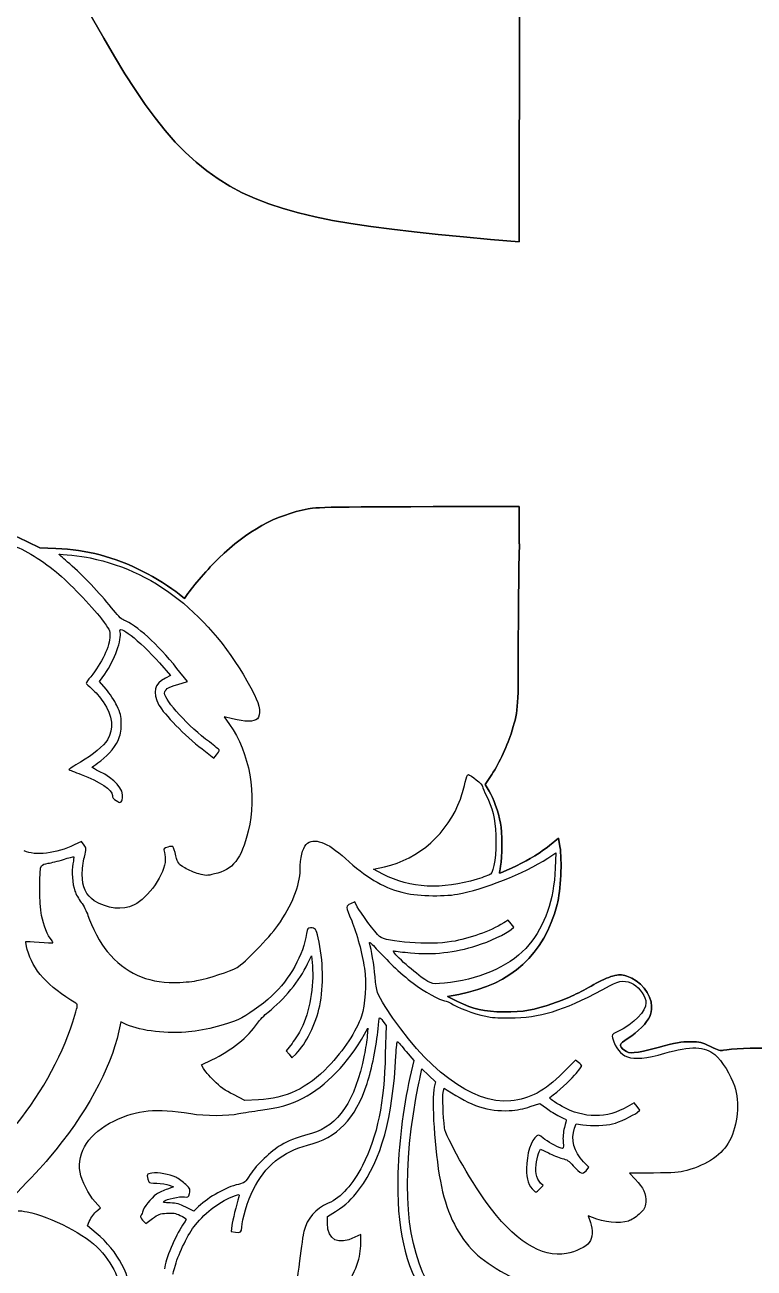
# Model space of a CAD drawing. Extents: x 6.8 to 53.1, y 2.5 to 44.2.
# Drawn here: x 34.13 to 38.54, y 25.34 to 32.86 of the extents above; entities that cross this region are included whole.
import ezdxf

# ---------------------------------------------------------------- set-up
doc = ezdxf.new("R2010")
doc.units = 0
doc.layers.add('Layer_1', color=7, linetype='CONTINUOUS')

msp = doc.modelspace()

# ---------------------------------------------------------------- linework, layer by layer
at = {"layer": 'Layer_1', "color": 1}
for p, q in [((37.12092, 31.543124), (37.123498, 35.526132)), ((37.123498, 35.526132), (37.12092, 31.543124)), ((37.12092, 31.543124), (37.12092, 31.543124)), ((37.119721, 29.718318), (37.119879, 29.943862)), ((37.119879, 29.943862), (37.119721, 29.718318)), ((34.224803, 29.694187), (34.149414, 29.731535)), ((34.149414, 29.731535), (34.224803, 29.694187)), ((34.321724, 29.68989), (34.224803, 29.694187)), ((34.224803, 29.694187), (34.321724, 29.689891)), ((37.119011, 29.580036), (37.121897, 29.718318)), ((37.121897, 29.718318), (37.119011, 29.580037)), ((37.121897, 29.718318), (37.119721, 29.718318)), ((37.119721, 29.718318), (37.121897, 29.718318)), ((35.097871, 29.389045), (35.067012, 29.414174)), ((35.067012, 29.414174), (35.097871, 29.389044)), ((35.110091, 29.406275), (35.097871, 29.389045)), ((35.097871, 29.389044), (35.110091, 29.406275)), ((34.947387, 28.998353), (35.01416, 28.922964)), ((35.116115, 28.887065), (35.052932, 28.966044)), ((34.585521, 28.886347), (34.617112, 28.930862)), ((34.624292, 28.839677), (34.585521, 28.886347)), ((35.01416, 28.922964), (34.982569, 28.907168)), ((35.058676, 28.869115), (35.116115, 28.887065)), ((35.388951, 28.66018), (35.337256, 28.673822)), ((35.337256, 28.673822), (35.370283, 28.627153)), ((35.204428, 28.479247), (35.276227, 28.423962)), ((35.276227, 28.423962), (35.292022, 28.443347)), ((36.860829, 28.29257), (36.860829, 28.29257)), ((36.947418, 28.312068), (36.915102, 28.263957)), ((36.915102, 28.263957), (36.947418, 28.312067)), ((36.938802, 28.223744), (36.915102, 28.263957)), ((36.915102, 28.263957), (36.938802, 28.223744)), ((34.476387, 27.919215), (34.432589, 27.898394)), ((34.491464, 27.897676), (34.476387, 27.919215)), ((37.357397, 27.939434), (37.302816, 27.894903)), ((37.302816, 27.894903), (37.357397, 27.939434)), ((37.366731, 27.888457), (37.357397, 27.939434)), ((37.357397, 27.939434), (37.366731, 27.888457)), ((37.293058, 27.818697), (37.3426, 27.851006)), ((37.3426, 27.851006), (37.338292, 27.757668)), ((36.240486, 27.751924), (36.307259, 27.766284)), ((36.297207, 27.721768), (36.240486, 27.751924)), ((36.127044, 27.555195), (36.101196, 27.542989)), ((36.142122, 27.524321), (36.127044, 27.555195)), ((37.053968, 27.443188), (37.026684, 27.427393)), ((37.0712, 27.422367), (37.053968, 27.443188)), ((37.088431, 27.400827), (37.0712, 27.422367)), ((37.072636, 27.387185), (37.088431, 27.400827)), ((35.842002, 27.179686), (35.864978, 27.22851)), ((35.864978, 27.22851), (35.870722, 27.167481)), ((36.359672, 27.165327), (36.359672, 27.165327)), ((36.687499, 26.981623), (36.755708, 26.994556)), ((36.755708, 26.994556), (36.687499, 26.981622)), ((36.748542, 26.951478), (36.687499, 26.981623)), ((36.687499, 26.981622), (36.748542, 26.951479)), ((34.714041, 26.830026), (34.701835, 26.774022)), ((34.734145, 26.819256), (34.714041, 26.830026)), ((36.297207, 26.832898), (36.315875, 26.806332)), ((36.186637, 26.754637), (36.206741, 26.790536)), ((36.206741, 26.790536), (36.202433, 26.743867)), ((36.315875, 26.806332), (36.311567, 26.633297)), ((35.747945, 26.699352), (35.712764, 26.6534)), ((35.712764, 26.6534), (35.729996, 26.633297)), ((35.729996, 26.633297), (35.747227, 26.612475)), ((35.747227, 26.612475), (35.772357, 26.636887)), ((36.311567, 26.633297), (36.311567, 26.633297)), ((36.437933, 26.64981), (36.484602, 26.595243)), ((36.437933, 26.64981), (36.437933, 26.64981)), ((35.201556, 26.570114), (35.263303, 26.599551)), ((35.213044, 26.547138), (35.201556, 26.570114)), ((36.484602, 26.595243), (36.468089, 26.527034)), ((36.524092, 26.505494), (36.532708, 26.544266)), ((36.532708, 26.544266), (36.574351, 26.505494)), ((37.46035, 26.598115), (37.384243, 26.52129)), ((37.479017, 26.583037), (37.46035, 26.598115)), ((36.574351, 26.505494), (36.615276, 26.467441)), ((36.615276, 26.467441), (36.607379, 26.435132)), ((35.462904, 26.354717), (35.394695, 26.38918)), ((36.661228, 26.402104), (36.666254, 26.429388)), ((36.666254, 26.429388), (36.685639, 26.416464)), ((35.545473, 26.358307), (35.462904, 26.354717)), ((37.187514, 26.316663), (37.245671, 26.336049)), ((37.245671, 26.336049), (37.284442, 26.307329)), ((37.814318, 26.340357), (37.772675, 26.315945)), ((37.832268, 26.318099), (37.814318, 26.340357)), ((37.850218, 26.295124), (37.832268, 26.318099)), ((37.833704, 26.2822), (37.850218, 26.295124)), ((37.454606, 26.185989), (37.46394, 26.213273)), ((37.46394, 26.213273), (37.504147, 26.207529)), ((37.241363, 26.043827), (37.248543, 26.060341)), ((37.248543, 26.060341), (37.296648, 26.036648)), ((37.540765, 25.950489), (37.509173, 25.982798)), ((37.524251, 25.929667), (37.540765, 25.950489)), ((37.264339, 25.8392), (37.249261, 25.854996)), ((37.931351, 25.915307), (37.787035, 25.914589)), ((37.787035, 25.914589), (37.821498, 25.877972)), ((35.03211, 25.831303), (34.994775, 25.818379)), ((35.005545, 25.842072), (35.03211, 25.831303)), ((37.243517, 25.817661), (37.264339, 25.8392)), ((34.590547, 25.704219), (34.558237, 25.740836)), ((34.574751, 25.690577), (34.590547, 25.704219)), ((35.154168, 25.684833), (35.106781, 25.709244)), ((35.182888, 25.712116), (35.154168, 25.684833)), ((34.14683, 25.680525), (34.14683, 25.680525)), ((34.845433, 25.630984), (34.865537, 25.610162)), ((34.865537, 25.610162), (34.904308, 25.640317)), ((35.961906, 25.651805), (36.01073, 25.683397)), ((35.961906, 25.612316), (35.961906, 25.651805)), ((37.563022, 25.646779), (37.537175, 25.657549)), ((37.537175, 25.657549), (37.550816, 25.617342)), ((34.512286, 25.59652), (34.523056, 25.622368)), ((34.563981, 25.552723), (34.512286, 25.59652)), ((35.384643, 25.597956), (35.380335, 25.561339)), ((35.380335, 25.561339), (35.406901, 25.557031)), ((36.162943, 25.544825), (36.127762, 25.526875)), ((36.162943, 25.492412), (36.162943, 25.544825))]:
    msp.add_line(p, q, dxfattribs=at)
for points in [[(34.239888, 33.461482), (35.137066, 31.750949), (35.213008, 31.712612), (37.12092, 31.543124)], [(37.12092, 31.543124), (35.213008, 31.712611), (35.137066, 31.750949), (34.239888, 33.461482)], [(35.84603, 29.930407), (35.646429, 29.891636), (35.477694, 29.798301), (35.306095, 29.632446)], [(35.306095, 29.632446), (35.477694, 29.798301), (35.646429, 29.891635), (35.84603, 29.930406)], [(37.119879, 29.943862), (36.023503, 29.94343), (35.902895, 29.941297), (35.84603, 29.930407)], [(35.84603, 29.930406), (35.902895, 29.941296), (36.023503, 29.943429), (37.119879, 29.943862)], [(34.149414, 29.731535), (34.107771, 29.752356), (34.05105, 29.775331), (34.023048, 29.782511)], [(34.023048, 29.782511), (34.05105, 29.775332), (34.107771, 29.752356), (34.149414, 29.731535)], [(34.030515, 29.718496), (34.113084, 29.695521), (34.223654, 29.630902), (34.324891, 29.547615)], [(34.321724, 29.689891), (34.509838, 29.682712), (34.6714, 29.640301), (34.847307, 29.552022)], [(34.847307, 29.552023), (34.6714, 29.640302), (34.509838, 29.682711), (34.321724, 29.68989)], [(34.404588, 29.597156), (34.368688, 29.62803), (34.339969, 29.654595), (34.340687, 29.655313)], [(34.340687, 29.655313), (34.345713, 29.658903), (34.477105, 29.643825), (34.5288, 29.633056)], [(34.5288, 29.633056), (34.940208, 29.550487), (35.287714, 29.260419), (35.520343, 28.80665)], [(35.306095, 29.632446), (35.242194, 29.569982), (35.151016, 29.465149), (35.110091, 29.406275)], [(35.110091, 29.406275), (35.151016, 29.465149), (35.242194, 29.569982), (35.306095, 29.632446)], [(34.324891, 29.547615), (34.399562, 29.485868), (34.533826, 29.345142), (34.596291, 29.264727)], [(34.656602, 29.332218), (34.586239, 29.421249), (34.485002, 29.528229), (34.404588, 29.597156)], [(35.067012, 29.414174), (35.018188, 29.453664), (34.919824, 29.515406), (34.847307, 29.552023)], [(34.847307, 29.552022), (34.919824, 29.515405), (35.018188, 29.453663), (35.067012, 29.414174)], [(37.119011, 29.580037), (37.116857, 29.446492), (37.11471, 29.206686), (37.11471, 29.046574)], [(37.11471, 29.046573), (37.11471, 29.206686), (37.116857, 29.446491), (37.119011, 29.580036)], [(34.731273, 29.257547), (34.716913, 29.263291), (34.690347, 29.289139), (34.656602, 29.332218)], [(34.596291, 29.264727), (34.644396, 29.20298), (34.647986, 29.195082), (34.647986, 29.162773)], [(34.709015, 29.18503), (34.691065, 29.241033), (34.824611, 29.136207), (34.947387, 28.998353)], [(35.052932, 28.966044), (34.9359, 29.112513), (34.806662, 29.229546), (34.731273, 29.257547)], [(34.647986, 29.162773), (34.647986, 29.102462), (34.597009, 28.994045), (34.531672, 28.915066)], [(34.617112, 28.930862), (34.675988, 29.015585), (34.721939, 29.143387), (34.709015, 29.18503)], [(37.11471, 29.046574), (37.115435, 28.727787), (37.112563, 28.697616), (37.07092, 28.570533)], [(37.07092, 28.570533), (37.112563, 28.697616), (37.115435, 28.727787), (37.11471, 29.046573)], [(34.531672, 28.915066), (34.516594, 28.896399), (34.504388, 28.879885), (34.504388, 28.876295)], [(34.504388, 28.876295), (34.504388, 28.873423), (34.520184, 28.858345), (34.538852, 28.841831)], [(34.982569, 28.907168), (34.915078, 28.872705), (34.902872, 28.822446), (34.943798, 28.744185)], [(34.978261, 28.815266), (34.978261, 28.838241), (34.994057, 28.849011), (35.058676, 28.869115)], [(34.538852, 28.841831), (34.558237, 28.826036), (34.589111, 28.790854), (34.607061, 28.763571)], [(34.689629, 28.740595), (34.67527, 28.770033), (34.645832, 28.814548), (34.624292, 28.839677)], [(35.248943, 28.52089), (35.125449, 28.611357), (34.978261, 28.771468), (34.978261, 28.815266)], [(35.520343, 28.80665), (35.554088, 28.739877), (35.561268, 28.683874), (35.539011, 28.661616)], [(34.607061, 28.763571), (34.6645, 28.678848), (34.673834, 28.599869), (34.632908, 28.533814)], [(34.716195, 28.629307), (34.716195, 28.68172), (34.713323, 28.69249), (34.689629, 28.740595)], [(34.943798, 28.744185), (34.973235, 28.689618), (35.102473, 28.55679), (35.204428, 28.479247)], [(35.539011, 28.661616), (35.519625, 28.64223), (35.462186, 28.641512), (35.388951, 28.66018)], [(34.696809, 28.530224), (34.712605, 28.56397), (34.716195, 28.581201), (34.716195, 28.629307)], [(35.370283, 28.627153), (35.491623, 28.456989), (35.537575, 28.198513), (35.483725, 27.982398)], [(36.947418, 28.312067), (36.990498, 28.375251), (37.043636, 28.487964), (37.07092, 28.570533)], [(37.07092, 28.570533), (37.043636, 28.487964), (36.990498, 28.375252), (36.947418, 28.312068)], [(34.632908, 28.533814), (34.609215, 28.496479), (34.547467, 28.444783), (34.469925, 28.398832)], [(34.575469, 28.394524), (34.624292, 28.426116), (34.674552, 28.481401), (34.696809, 28.530224)], [(35.308536, 28.470631), (35.307818, 28.474939), (35.281252, 28.497197), (35.248943, 28.52089)], [(35.292022, 28.443347), (35.301356, 28.454835), (35.308536, 28.467041), (35.308536, 28.470631)], [(34.469925, 28.398832), (34.430435, 28.375138), (34.398844, 28.355035), (34.399562, 28.353599)], [(34.399562, 28.353599), (34.400998, 28.352881), (34.434025, 28.339239), (34.473515, 28.324879)], [(34.541006, 28.367241), (34.540288, 28.370113), (34.556083, 28.382318), (34.575469, 28.394524)], [(34.583367, 28.342829), (34.560391, 28.353599), (34.541006, 28.365087), (34.541006, 28.367241)], [(34.723375, 28.182717), (34.733427, 28.233695), (34.675988, 28.299032), (34.583367, 28.342829)], [(34.473515, 28.324879), (34.586957, 28.2818), (34.662346, 28.230823), (34.662346, 28.197795)], [(36.765336, 28.176255), (36.776824, 28.208565), (36.790466, 28.254516), (36.794774, 28.278928)], [(36.794774, 28.278928), (36.800518, 28.306929), (36.807698, 28.323443), (36.813441, 28.323443)], [(36.813441, 28.323443), (36.818467, 28.323443), (36.840007, 28.309801), (36.860829, 28.29257)], [(36.860829, 28.29257), (36.88165, 28.275338), (36.898882, 28.25667), (36.898882, 28.250926)], [(34.662346, 28.197795), (34.662346, 28.187025), (34.670244, 28.176255), (34.685321, 28.166922)], [(34.685321, 28.166922), (34.712605, 28.148972), (34.717631, 28.151126), (34.723375, 28.182717)], [(36.898882, 28.250926), (36.898882, 28.245182), (36.909652, 28.220771), (36.921858, 28.196359)], [(36.921858, 28.196359), (36.959193, 28.125278), (36.974989, 28.058505), (36.979297, 27.957269)], [(37.007722, 28.030602), (36.993362, 28.099528), (36.965368, 28.179947), (36.938802, 28.223744)], [(36.938802, 28.223744), (36.965368, 28.179947), (36.993362, 28.099528), (37.007722, 28.030602)], [(36.307259, 27.766284), (36.514758, 27.812953), (36.690665, 27.970193), (36.765336, 28.176255)], [(35.483725, 27.982398), (35.441364, 27.811517), (35.391105, 27.748334), (35.279816, 27.723204)], [(36.979297, 27.957269), (36.983605, 27.84957), (36.968527, 27.736846), (36.947705, 27.721768)], [(37.007722, 27.769273), (37.017774, 27.822404), (37.017774, 27.978189), (37.007722, 28.030602)], [(37.007722, 28.030602), (37.017774, 27.978189), (37.017774, 27.822405), (37.007722, 27.769274)], [(34.432589, 27.898394), (34.325609, 27.846698), (34.194217, 27.831621), (34.130316, 27.862494)], [(34.493618, 27.825159), (34.506542, 27.876136), (34.506542, 27.876854), (34.491464, 27.897676)], [(34.996929, 27.88547), (34.973953, 27.87829), (34.971081, 27.8747), (34.976107, 27.861776)], [(35.02852, 27.888342), (35.02493, 27.891214), (35.011289, 27.890496), (34.996929, 27.88547)], [(35.04647, 27.833057), (35.03929, 27.86034), (35.031392, 27.884752), (35.02852, 27.888342)], [(35.796769, 27.747616), (35.796769, 27.819415), (35.811129, 27.879008), (35.833386, 27.901266)], [(35.833386, 27.901266), (35.87862, 27.946499), (35.959752, 27.917779), (36.070323, 27.816543)], [(37.302816, 27.894903), (37.27266, 27.870493), (37.220247, 27.835316), (37.187212, 27.815932)], [(37.187212, 27.815932), (37.220247, 27.835316), (37.27266, 27.870492), (37.302816, 27.894903)], [(37.349499, 27.538067), (37.371757, 27.62279), (37.380373, 27.80517), (37.366731, 27.888457)], [(37.366731, 27.888457), (37.380373, 27.805171), (37.371757, 27.62279), (37.349499, 27.538067)], [(34.274632, 27.787823), (34.292581, 27.790695), (34.334225, 27.800747), (34.367252, 27.810799)], [(34.367252, 27.810799), (34.399562, 27.820851), (34.427563, 27.828031), (34.428999, 27.826595)], [(34.428999, 27.826595), (34.430435, 27.825159), (34.428281, 27.806491), (34.423973, 27.784951)], [(34.479977, 27.719614), (34.479977, 27.74977), (34.486438, 27.797157), (34.493618, 27.825159)], [(34.981851, 27.809363), (34.981851, 27.726076), (34.879897, 27.57817), (34.793738, 27.535809)], [(34.976107, 27.861776), (34.978979, 27.85316), (34.981851, 27.829467), (34.981851, 27.809363)], [(35.099601, 27.759822), (35.06083, 27.783515), (35.058676, 27.786387), (35.04647, 27.833057)], [(36.070323, 27.816543), (36.193817, 27.703819), (36.291463, 27.644943), (36.41065, 27.612634)], [(36.748104, 27.601146), (36.906062, 27.62843), (37.147306, 27.72464), (37.293058, 27.818697)], [(37.187212, 27.815932), (37.128344, 27.782186), (37.005583, 27.724037), (37.001993, 27.728345)], [(37.001993, 27.728345), (37.005583, 27.724037), (37.128344, 27.782186), (37.187212, 27.815932)], [(34.235142, 27.472626), (34.2215, 27.543707), (34.220064, 27.755514), (34.233706, 27.772027)], [(34.233706, 27.772027), (34.238014, 27.778489), (34.256682, 27.785669), (34.274632, 27.787823)], [(34.423973, 27.784951), (34.415357, 27.737564), (34.420383, 27.664329), (34.436179, 27.619814)], [(35.184324, 27.723204), (35.159912, 27.730384), (35.121859, 27.746898), (35.099601, 27.759822)], [(35.661787, 27.411597), (35.747945, 27.533655), (35.796769, 27.654995), (35.796769, 27.747616)], [(37.007722, 27.769274), (37.003414, 27.747734), (37.000557, 27.729781), (37.001993, 27.728345)], [(37.001993, 27.728345), (37.000557, 27.729781), (37.003414, 27.747734), (37.007722, 27.769273)], [(37.338292, 27.757668), (37.328958, 27.561657), (37.277263, 27.413033), (37.178898, 27.293847)], [(34.553211, 27.561657), (34.505106, 27.591812), (34.479977, 27.646379), (34.479977, 27.719614)], [(35.279816, 27.723204), (35.231711, 27.711716), (35.225249, 27.712434), (35.184324, 27.723204)], [(36.866573, 27.691613), (36.654048, 27.626276), (36.461627, 27.636328), (36.297207, 27.721768)], [(36.947705, 27.721768), (36.940526, 27.716742), (36.903908, 27.703101), (36.866573, 27.691613)], [(34.436179, 27.619814), (34.441923, 27.601864), (34.459155, 27.571708), (34.474233, 27.551605)], [(36.41065, 27.612634), (36.489628, 27.590376), (36.65692, 27.584632), (36.748104, 27.601146)], [(34.474233, 27.551605), (34.488592, 27.532219), (34.50726, 27.49632), (34.51444, 27.472626)], [(34.793738, 27.535809), (34.723375, 27.502064), (34.63219, 27.511397), (34.553211, 27.561657)], [(36.101196, 27.542989), (36.071041, 27.528629), (36.071041, 27.529347), (36.108376, 27.439598)], [(36.275668, 27.345542), (36.25341, 27.364928), (36.158635, 27.49273), (36.142122, 27.524321)], [(36.755708, 26.994556), (37.076649, 27.058457), (37.270521, 27.235076), (37.349499, 27.538067)], [(37.349499, 27.538067), (37.270521, 27.235076), (37.076649, 27.058457), (36.755708, 26.994556)], [(34.294017, 27.324002), (34.273196, 27.346978), (34.245912, 27.415905), (34.235142, 27.472626)], [(34.51444, 27.472626), (34.533826, 27.408725), (34.592701, 27.298873), (34.631472, 27.253639)], [(36.108376, 27.439598), (36.138532, 27.367082), (36.172995, 27.239279), (36.185201, 27.153839)], [(35.415516, 27.158147), (35.462186, 27.184712), (35.60722, 27.334772), (35.661787, 27.411597)], [(35.83554, 27.363492), (35.81759, 27.236408), (35.733586, 27.08563), (35.626605, 26.987265)], [(35.859952, 27.397237), (35.84272, 27.397237), (35.840566, 27.394365), (35.83554, 27.363492)], [(35.906621, 27.336208), (35.894415, 27.390775), (35.889389, 27.397237), (35.859952, 27.397237)], [(37.026684, 27.427393), (36.940526, 27.374979), (36.823493, 27.333336), (36.711487, 27.31395)], [(36.865137, 27.290257), (36.936936, 27.313232), (37.044634, 27.363492), (37.072636, 27.387185)], [(34.148265, 27.266563), (34.141804, 27.290975), (34.137496, 27.312514), (34.13965, 27.314668)], [(34.13965, 27.314668), (34.141804, 27.316822), (34.178421, 27.315386), (34.220782, 27.311078)], [(34.220782, 27.311078), (34.263862, 27.307488), (34.300479, 27.305334), (34.301915, 27.307488)], [(34.301915, 27.307488), (34.304069, 27.309642), (34.300479, 27.316822), (34.294017, 27.324002)], [(35.915237, 26.926954), (35.940367, 27.046858), (35.936777, 27.19979), (35.906621, 27.336208)], [(36.216074, 27.307488), (36.21392, 27.315386), (36.23187, 27.299591), (36.257, 27.271589)], [(36.24982, 27.100708), (36.24264, 27.176814), (36.228998, 27.261537), (36.216074, 27.307488)], [(36.711487, 27.31395), (36.581531, 27.291693), (36.314439, 27.311078), (36.275668, 27.345542)], [(36.464499, 27.245741), (36.595173, 27.232818), (36.733027, 27.248613), (36.865137, 27.290257)], [(37.178898, 27.293847), (37.081251, 27.177532), (36.901036, 27.091374), (36.705025, 27.06768)], [(34.442641, 26.941314), (34.270324, 27.045422), (34.182729, 27.141633), (34.148265, 27.266563)], [(34.631472, 27.253639), (34.741325, 27.125119), (34.867691, 27.066962), (35.0357, 27.066962)], [(36.257, 27.271589), (36.281411, 27.244305), (36.328081, 27.1962), (36.359672, 27.165327)], [(36.529118, 27.09999), (36.452293, 27.155275), (36.339569, 27.262973), (36.36398, 27.257947)], [(36.36398, 27.257947), (36.374032, 27.255793), (36.419265, 27.250767), (36.464499, 27.245741)], [(35.172836, 27.07845), (35.247507, 27.09281), (35.373873, 27.133735), (35.415516, 27.158147)], [(35.602912, 26.887465), (35.699122, 26.962854), (35.794615, 27.079886), (35.842002, 27.179686)], [(35.870722, 27.167481), (35.882209, 27.048294), (35.85349, 26.885311), (35.803949, 26.787664)], [(36.185201, 27.153839), (36.198125, 27.0605), (36.190945, 26.93198), (36.167251, 26.863771)], [(36.359672, 27.165327), (36.391982, 27.134453), (36.445113, 27.088502), (36.478858, 27.062654)], [(35.0357, 27.066962), (35.07878, 27.066962), (35.139809, 27.071988), (35.172836, 27.07845)], [(36.311567, 26.92121), (36.26059, 27.000907), (36.258436, 27.007369), (36.24982, 27.100708)], [(36.478858, 27.062654), (36.539888, 27.016703), (36.645432, 26.957828), (36.669844, 26.956392)], [(36.705025, 27.06768), (36.594455, 27.054038), (36.591583, 27.054756), (36.529118, 27.09999)], [(37.323652, 26.939977), (37.415554, 26.971569), (37.488071, 27.005346), (37.570633, 27.054148)], [(37.570633, 27.054147), (37.488071, 27.005346), (37.415554, 26.971569), (37.323652, 26.939978)], [(37.684786, 27.10584), (37.657502, 27.098661), (37.61084, 27.077842), (37.570633, 27.054147)], [(37.570633, 27.054148), (37.61084, 27.077843), (37.657502, 27.098661), (37.684786, 27.10584)], [(37.669285, 27.049012), (37.726724, 27.080604), (37.766213, 27.082758), (37.811446, 27.056192)], [(37.771677, 27.105124), (37.733624, 27.115701), (37.726429, 27.115893), (37.684786, 27.10584)], [(37.684786, 27.10584), (37.726429, 27.115893), (37.733624, 27.115701), (37.771677, 27.105124)], [(37.920286, 26.922029), (37.919568, 26.995265), (37.848502, 27.082148), (37.771677, 27.105124)], [(37.771677, 27.105124), (37.848502, 27.082148), (37.919568, 26.995265), (37.920286, 26.922029)], [(37.811446, 27.056192), (37.850218, 27.033217), (37.886117, 26.980085), (37.886117, 26.944904)], [(35.626605, 26.987265), (35.561986, 26.92839), (35.474392, 26.865925), (35.42485, 26.842949)], [(37.096329, 26.853719), (37.275827, 26.860899), (37.412962, 26.907568), (37.669285, 27.049012)], [(34.436179, 26.869515), (34.453411, 26.929108), (34.454129, 26.934852), (34.442641, 26.941314)], [(35.772357, 26.636887), (35.83195, 26.694326), (35.892979, 26.818538), (35.915237, 26.926954)], [(37.069046, 26.351845), (36.836417, 26.330305), (36.555683, 26.541394), (36.311567, 26.92121)], [(36.669844, 26.956392), (36.677742, 26.956392), (36.701435, 26.945622), (36.722975, 26.932698)], [(36.722975, 26.932698), (36.773952, 26.903261), (36.876625, 26.868797), (36.945551, 26.858027)], [(36.748542, 26.951479), (36.844753, 26.904092), (36.905782, 26.890434), (37.028558, 26.889716)], [(37.028558, 26.889717), (36.905782, 26.890435), (36.844753, 26.904091), (36.748542, 26.951478)], [(37.323652, 26.939978), (37.209492, 26.89977), (37.146308, 26.888995), (37.028558, 26.889717)], [(37.028558, 26.889716), (37.146308, 26.888994), (37.209492, 26.89977), (37.323652, 26.939977)], [(37.886117, 26.944904), (37.886117, 26.891055), (37.81719, 26.82141), (37.708774, 26.766843)], [(37.909524, 26.861723), (37.915268, 26.876082), (37.920286, 26.903362), (37.920286, 26.922029)], [(37.920286, 26.922029), (37.920286, 26.903362), (37.915268, 26.876082), (37.909524, 26.861722)], [(34.086518, 26.214709), (34.238014, 26.400668), (34.374432, 26.655554), (34.436179, 26.869515)], [(35.42485, 26.842949), (35.353769, 26.81064), (35.197966, 26.773304), (35.105345, 26.766843)], [(35.539011, 26.820692), (35.552652, 26.840795), (35.581372, 26.870951), (35.602912, 26.887465)], [(36.167251, 26.863771), (36.136378, 26.772586), (36.060271, 26.656272), (35.966932, 26.559344)], [(36.26777, 26.786946), (36.269924, 26.820692), (36.274232, 26.850847), (36.275668, 26.853719)], [(36.275668, 26.853719), (36.277822, 26.857309), (36.287873, 26.847975), (36.297207, 26.832898)], [(36.945551, 26.858027), (36.978579, 26.853001), (37.037454, 26.851565), (37.096329, 26.853719)], [(37.778125, 26.729625), (37.837718, 26.767678), (37.89301, 26.823669), (37.909524, 26.861723)], [(37.909524, 26.861722), (37.89301, 26.823669), (37.837718, 26.767678), (37.778125, 26.729625)], [(34.701835, 26.774022), (34.649422, 26.538522), (34.504388, 26.273584), (34.27894, 26.004338)], [(35.105345, 26.766843), (34.966773, 26.756791), (34.812406, 26.77833), (34.734145, 26.819256)], [(35.263303, 26.599551), (35.382489, 26.65699), (35.483007, 26.737405), (35.539011, 26.820692)], [(35.803949, 26.787664), (35.792461, 26.764689), (35.767331, 26.725199), (35.747945, 26.699352)], [(35.814, 26.368359), (35.954726, 26.441593), (36.0854, 26.576575), (36.186637, 26.754637)], [(36.201715, 26.457389), (36.228998, 26.53924), (36.259872, 26.691454), (36.26777, 26.786946)], [(37.708774, 26.766843), (37.68149, 26.752483), (37.679336, 26.749611), (37.68508, 26.731661)], [(36.202433, 26.743867), (36.200279, 26.718019), (36.191663, 26.666324), (36.184483, 26.628271)], [(36.375468, 26.623963), (36.377622, 26.67494), (36.382648, 26.713711), (36.38552, 26.710121)], [(36.38552, 26.710121), (36.388392, 26.707249), (36.412086, 26.679966), (36.437933, 26.64981)], [(37.68508, 26.731661), (37.703748, 26.66776), (37.729596, 26.634733), (37.775547, 26.617501)], [(37.758028, 26.656383), (37.719257, 26.687256), (37.720685, 26.693726), (37.778125, 26.729625)], [(37.778125, 26.729625), (37.720685, 26.693726), (37.719257, 26.687256), (37.758028, 26.656383)], [(38.15364, 26.708792), (38.098362, 26.708792), (38.066045, 26.703049), (37.959783, 26.675047)], [(37.959783, 26.675046), (38.066045, 26.703049), (38.098362, 26.708792), (38.15364, 26.708792)], [(38.000996, 26.639758), (38.155363, 26.684274), (38.242958, 26.68212), (38.301833, 26.631143)], [(38.276409, 26.680081), (38.221842, 26.707365), (38.215394, 26.708792), (38.15364, 26.708792)], [(38.15364, 26.708792), (38.215394, 26.708792), (38.221842, 26.707365), (38.276409, 26.680081)], [(38.355402, 26.657099), (38.338171, 26.652792), (38.32236, 26.657823), (38.276409, 26.680081)], [(38.276409, 26.680081), (38.32236, 26.657823), (38.338171, 26.652792), (38.355402, 26.657099)], [(36.184483, 26.628271), (36.12848, 26.350409), (36.028679, 26.201785), (35.865696, 26.154398)], [(36.155763, 25.819097), (36.286437, 25.99285), (36.3568, 26.250608), (36.375468, 26.623963)], [(36.311567, 26.633297), (36.305105, 26.338921), (36.26418, 26.141474), (36.173713, 25.961259)], [(37.959783, 26.675047), (37.816903, 26.636994), (37.78603, 26.634125), (37.758028, 26.656383)], [(37.758028, 26.656383), (37.78603, 26.634125), (37.816903, 26.636993), (37.959783, 26.675046)], [(37.775547, 26.617501), (37.819344, 26.600987), (37.887553, 26.607449), (38.000996, 26.639758)], [(38.301833, 26.631143), (38.34563, 26.593807), (38.400198, 26.507648), (38.421019, 26.441593)], [(38.626084, 26.668579), (38.545669, 26.673605), (38.393456, 26.66715), (38.355402, 26.657099)], [(38.355402, 26.657099), (38.393456, 26.66715), (38.545669, 26.673605), (38.626084, 26.668579)], [(35.275509, 26.473903), (35.247507, 26.501905), (35.219505, 26.534932), (35.213044, 26.547138)], [(35.966932, 26.559344), (35.841284, 26.427952), (35.709174, 26.365487), (35.545473, 26.358307)], [(37.455324, 26.50693), (37.479017, 26.534932), (37.498403, 26.560062), (37.498403, 26.562216)], [(37.498403, 26.562216), (37.498403, 26.565088), (37.489787, 26.574421), (37.479017, 26.583037)], [(35.394695, 26.38918), (35.342282, 26.415028), (35.31428, 26.435132), (35.275509, 26.473903)], [(35.842002, 26.084035), (36.022217, 26.12855), (36.129198, 26.239838), (36.201715, 26.457389)], [(36.468089, 26.527034), (36.424291, 26.345383), (36.394854, 26.119216), (36.387674, 25.914589)], [(36.496808, 26.366923), (36.50686, 26.422208), (36.519066, 26.484673), (36.524092, 26.505494)], [(37.384243, 26.52129), (37.275109, 26.41072), (37.184642, 26.362615), (37.069046, 26.351845)], [(37.304546, 26.371948), (37.361267, 26.413592), (37.42086, 26.467441), (37.455324, 26.50693)], [(36.607379, 26.435132), (36.589429, 26.358307), (36.608815, 26.055315), (36.643996, 25.865766)], [(36.669126, 26.188143), (36.661228, 26.259942), (36.65692, 26.37841), (36.661228, 26.402104)], [(36.685639, 26.416464), (36.829955, 26.320971), (36.934064, 26.286508), (37.059712, 26.29297)], [(38.421019, 26.441593), (38.453329, 26.338203), (38.441841, 26.210401), (38.391582, 26.109882)], [(34.67168, 26.229787), (34.818149, 26.299432), (34.920822, 26.309483), (35.136219, 26.274302)], [(35.558396, 26.295124), (35.667531, 26.308765), (35.736458, 26.328869), (35.814, 26.368359)], [(36.587993, 25.221012), (36.436497, 25.456512), (36.404906, 25.860022), (36.496808, 26.366923)], [(37.059712, 26.29297), (37.107817, 26.295842), (37.14587, 26.302304), (37.187514, 26.316663)], [(37.284442, 26.307329), (37.305264, 26.291534), (37.340446, 26.269994), (37.361985, 26.259224)], [(37.379935, 26.317381), (37.332548, 26.343947), (37.29952, 26.368359), (37.304546, 26.371948)], [(37.772675, 26.315945), (37.654207, 26.244146), (37.508455, 26.244864), (37.379935, 26.317381)], [(34.467771, 25.920333), (34.446231, 26.040955), (34.524492, 26.159424), (34.67168, 26.229787)], [(35.136219, 26.274302), (35.221659, 26.259942), (35.360949, 26.259942), (35.427004, 26.274302)], [(35.427004, 26.274302), (35.455006, 26.280046), (35.513881, 26.28938), (35.558396, 26.295124)], [(37.361985, 26.259224), (37.383525, 26.248454), (37.402193, 26.23912), (37.403629, 26.237685)], [(37.403629, 26.237685), (37.404347, 26.236967), (37.400039, 26.215427), (37.393577, 26.190297)], [(37.68508, 26.212555), (37.722416, 26.221889), (37.810011, 26.263532), (37.833704, 26.2822)], [(35.865696, 26.154398), (35.757997, 26.122806), (35.726406, 26.111318), (35.68189, 26.084753)], [(36.92114, 25.738682), (36.823493, 25.873664), (36.67487, 26.140038), (36.669126, 26.188143)], [(37.393577, 26.190297), (37.385679, 26.16086), (37.383525, 26.129986), (37.385679, 26.102703)], [(37.509173, 25.982798), (37.450298, 26.044545), (37.430912, 26.116344), (37.454606, 26.185989)], [(37.504147, 26.207529), (37.56015, 26.199631), (37.646309, 26.201785), (37.68508, 26.212555)], [(35.68189, 26.084753), (35.620143, 26.048135), (35.533985, 25.966285), (35.495213, 25.905973)], [(35.512445, 25.814071), (35.583526, 25.956951), (35.694096, 26.047417), (35.842002, 26.084035)], [(37.226285, 26.13932), (37.193258, 26.119216), (37.164538, 26.026596), (37.164538, 25.943309)], [(37.265775, 26.126396), (37.243517, 26.145782), (37.239209, 26.147218), (37.226285, 26.13932)], [(37.374191, 26.066085), (37.343318, 26.075419), (37.290186, 26.105574), (37.265775, 26.126396)], [(37.385679, 26.102703), (37.389269, 26.062495), (37.388551, 26.061059), (37.374191, 26.066085)], [(38.391582, 26.109882), (38.349938, 26.029468), (38.258036, 25.964849), (38.133824, 25.931103)], [(34.27894, 26.004338), (34.204987, 25.916025), (33.963024, 25.669037), (33.911329, 25.629548)], [(37.224849, 25.983516), (37.229875, 26.007928), (37.237055, 26.035212), (37.241363, 26.043827)], [(37.296648, 26.036648), (37.322496, 26.023006), (37.360549, 26.008646), (37.379935, 26.00362)], [(37.379935, 26.00362), (37.408655, 25.997158), (37.422296, 25.987824), (37.446708, 25.959823)], [(36.173713, 25.961259), (36.115556, 25.84638), (36.045193, 25.76812), (35.966932, 25.732938)], [(37.164538, 25.943309), (37.164538, 25.8751), (37.177462, 25.837765), (37.209054, 25.809045)], [(37.249261, 25.854996), (37.224131, 25.881562), (37.214797, 25.932539), (37.224849, 25.983516)], [(37.446708, 25.959823), (37.492659, 25.908845), (37.503429, 25.904538), (37.524251, 25.929667)], [(38.133824, 25.931103), (38.084282, 25.918179), (38.056281, 25.916025), (37.931351, 25.915307)], [(34.558237, 25.740836), (34.517312, 25.787505), (34.477823, 25.865766), (34.467771, 25.920333)], [(34.901436, 25.914589), (34.869127, 25.909563), (34.867691, 25.907409), (34.88205, 25.862894)], [(34.88205, 25.862894), (34.883486, 25.856432), (34.9, 25.85356), (34.931592, 25.85356)], [(35.045752, 25.88946), (35.006981, 25.908845), (34.93949, 25.920333), (34.901436, 25.914589)], [(34.931592, 25.85356), (34.958157, 25.85356), (34.990467, 25.848534), (35.005545, 25.842072)], [(35.105345, 25.84638), (35.088831, 25.862176), (35.062266, 25.881562), (35.045752, 25.88946)], [(35.495213, 25.905973), (35.465058, 25.857868), (35.462186, 25.855714), (35.424132, 25.847098)], [(36.387674, 25.914589), (36.377622, 25.590776), (36.430753, 25.348096), (36.552093, 25.170035)], [(36.643996, 25.865766), (36.677024, 25.691295), (36.740925, 25.551287), (36.832827, 25.454358)], [(37.821498, 25.877972), (37.871758, 25.824841), (37.888271, 25.788223), (37.884681, 25.7394)], [(34.92872, 25.786787), (34.894974, 25.763812), (34.850459, 25.707808), (34.844715, 25.679089)], [(34.994775, 25.818379), (34.974671, 25.811199), (34.944516, 25.796839), (34.92872, 25.786787)], [(35.097447, 25.77171), (35.119705, 25.767402), (35.121141, 25.76812), (35.128321, 25.792531)], [(35.128321, 25.792531), (35.134783, 25.816943), (35.134065, 25.819097), (35.105345, 25.84638)], [(35.16422, 25.602264), (35.226685, 25.680525), (35.319306, 25.748734), (35.401157, 25.778171)], [(35.424132, 25.847098), (35.347307, 25.829149), (35.247507, 25.773145), (35.182888, 25.712116)], [(35.401157, 25.778171), (35.43203, 25.788941), (35.43203, 25.788941), (35.427004, 25.772427)], [(35.444954, 25.588622), (35.444954, 25.629548), (35.482289, 25.753042), (35.512445, 25.814071)], [(36.01073, 25.683397), (36.078939, 25.727194), (36.106222, 25.753042), (36.155763, 25.819097)], [(37.209054, 25.809045), (37.222695, 25.796839), (37.224131, 25.796839), (37.243517, 25.817661)], [(35.012007, 25.734374), (34.974671, 25.735092), (34.966773, 25.737246), (34.973235, 25.743708)], [(34.973235, 25.743708), (34.986877, 25.75735), (35.070882, 25.776017), (35.097447, 25.77171)], [(35.106781, 25.709244), (35.06801, 25.72863), (35.05006, 25.733656), (35.012007, 25.734374)], [(35.427004, 25.772427), (35.410491, 25.719296), (35.388951, 25.629548), (35.384643, 25.597956)], [(35.966932, 25.732938), (35.888671, 25.697039), (35.840566, 25.641753), (35.819026, 25.562775)], [(37.405783, 25.428511), (37.256441, 25.400509), (37.086277, 25.509643), (36.92114, 25.738682)], [(37.884681, 25.7394), (37.881091, 25.702783), (37.878219, 25.697757), (37.845192, 25.666883)], [(34.09298, 25.687705), (34.101596, 25.688423), (34.126008, 25.684833), (34.14683, 25.680525)], [(34.14683, 25.680525), (34.293299, 25.651087), (34.505824, 25.540517), (34.584803, 25.452922)], [(34.523056, 25.622368), (34.534544, 25.650369), (34.548903, 25.669755), (34.574751, 25.690577)], [(34.833227, 25.655395), (34.829637, 25.652523), (34.835381, 25.641753), (34.845433, 25.630984)], [(34.844715, 25.679089), (34.841843, 25.668319), (34.836817, 25.657549), (34.833227, 25.655395)], [(34.904308, 25.640317), (34.93949, 25.666165), (34.949541, 25.670473), (34.990467, 25.672627)], [(34.990467, 25.672627), (35.02852, 25.675499), (35.043598, 25.672627), (35.072318, 25.659703)], [(35.072318, 25.659703), (35.091703, 25.650369), (35.107499, 25.640317), (35.107499, 25.636728)], [(35.107499, 25.636728), (35.107499, 25.633138), (35.098165, 25.616624), (35.086677, 25.60011)], [(37.780573, 25.62524), (37.723134, 25.608008), (37.633385, 25.616624), (37.563022, 25.646779)], [(37.845192, 25.666883), (37.825806, 25.648933), (37.796369, 25.630266), (37.780573, 25.62524)], [(34.78225, 25.131981), (34.772916, 25.297837), (34.699681, 25.439998), (34.563981, 25.552723)], [(35.086677, 25.60011), (35.04288, 25.535491), (34.982569, 25.391175), (34.976825, 25.336608)], [(35.043598, 25.358866), (35.06442, 25.434255), (35.120423, 25.547697), (35.16422, 25.602264)], [(35.406901, 25.557031), (35.436338, 25.552005), (35.444954, 25.558467), (35.444954, 25.588622)], [(35.819026, 25.562775), (35.815436, 25.546979), (35.803231, 25.466564), (35.793179, 25.384713)], [(36.127762, 25.526875), (36.027243, 25.476616), (35.961906, 25.509643), (35.961906, 25.612316)], [(37.550816, 25.617342), (37.566612, 25.569955), (37.564458, 25.524003), (37.543637, 25.495284)], [(36.036577, 25.152803), (36.144276, 25.34666), (36.162943, 25.396919), (36.162943, 25.492412)], [(37.543637, 25.495284), (37.524969, 25.470154), (37.461068, 25.438563), (37.405783, 25.428511)], [(34.584803, 25.452922), (34.681013, 25.345224), (34.721939, 25.242551), (34.722657, 25.106851)], [(36.832827, 25.454358), (36.920422, 25.361738), (37.073354, 25.274143), (37.237773, 25.222448)], [(35.027084, 25.303581), (35.027802, 25.305017), (35.0357, 25.329428), (35.043598, 25.358866)], [(35.793179, 25.384713), (35.765895, 25.167163), (35.743638, 25.091774), (35.691942, 25.041514)]]:
    msp.add_open_spline(points, degree=3, dxfattribs=at)

doc.saveas('drawing.dxf')
